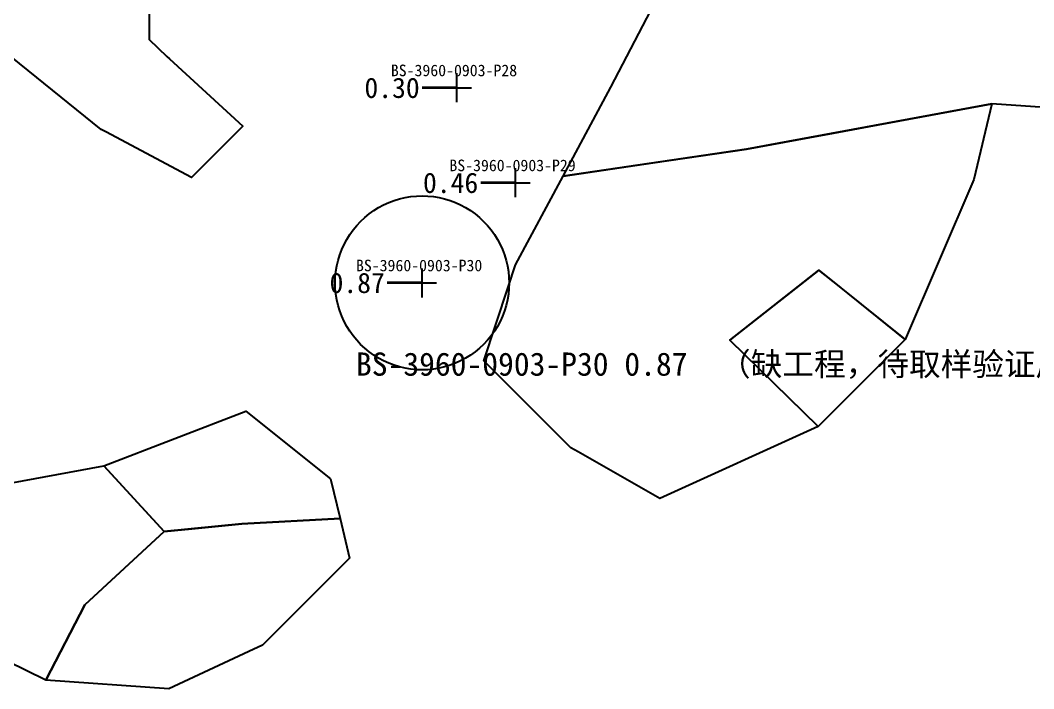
# Model space of a CAD drawing. Header units: metres. Extents: x 469944 to 470119, y 4349678 to 4349777.
# Drawn here: x 470014.1 to 470049.04, y 4349678.07 to 4349701.12 of the extents above; entities that cross this region are included whole.
import ezdxf

# ---------------------------------------------------------------- set-up
doc = ezdxf.new("R2010")
doc.units = ezdxf.units.M
for name, color, linetype in [('点', 7, 'Continuous'), ('综合图_历史矿块', 7, 'Continuous'), ('缺工程待取样', 7, 'Continuous'), ('钻孔', 7, 'Continuous')]:
    doc.layers.add(name, color=color, linetype=linetype)
doc.styles.add('CN_TTF', font='simsunb.ttf')

msp = doc.modelspace()

# ---------------------------------------------------------------- linework, layer by layer
at = {"layer": '点', "color": 138, "true_color": 0x004c4c}
for p, q in [((470029.159, 4349698.291), (470029.159, 4349699.291)), ((470028.659, 4349698.791), (470029.659, 4349698.791)), ((470031.178, 4349695.016), (470031.178, 4349696.016)), ((470030.678, 4349695.516), (470031.678, 4349695.516)), ((470027.957, 4349691.566), (470027.957, 4349692.566)), ((470027.457, 4349692.066), (470028.457, 4349692.066))]:
    msp.add_line(p, q, dxfattribs=at)
at = {"layer": '综合图_历史矿块', "color": 9}
for points in [[(470013.944, 4349714.598), (470015.301, 4349714.108), (470018.437, 4349712.976), (470020.502, 4349711.088), (470022.33, 4349710.226), (470024.82, 4349709.053), (470026.796, 4349707.065), (470024.85, 4349705.326), (470022.677, 4349704.558), (470022.198, 4349710.012), (470016.54, 4349707.737), (470018.18, 4349703.454), (470019.228, 4349702.881), (470018.543, 4349702.298), (470018.545, 4349700.452), (470019.158, 4349699.874), (470019.252, 4349699.785), (470021.777, 4349697.467), (470020.012, 4349695.701), (470017.051, 4349697.268), (470016.894, 4349697.352), (470015.216, 4349698.709), (470013.538, 4349700.066)], [(470050.423, 4349698.049), (470047.591, 4349698.243), (470045.798, 4349697.911), (470040.563, 4349696.941), (470039.145, 4349696.679), (470032.822, 4349695.749), (470034.464, 4349698.812), (470036.669, 4349703.056), (470037.598, 4349704.846), (470040.595, 4349706.764), (470042.614, 4349704.766), (470044.623, 4349704.07), (470047.533, 4349703.062), (470049.726, 4349703.709)]]:
    msp.add_lwpolyline(points, dxfattribs=at)
for points in [[(470046.98, 4349695.628), (470045.796, 4349692.872), (470044.612, 4349690.115), (470042.341, 4349691.943), (470041.636, 4349692.51), (470038.796, 4349690.272), (470038.562, 4349690.088), (470041.612, 4349687.115), (470036.153, 4349684.632), (470033.331, 4349686.237), (470033.088, 4349686.375), (470030.088, 4349689.375), (470030.927, 4349691.922), (470031.179, 4349692.686), (470032.822, 4349695.749), (470035.908, 4349696.203), (470039.145, 4349696.679), (470041.317, 4349697.081), (470041.949, 4349697.198), (470043.368, 4349697.461), (470047.591, 4349698.243), (470046.98, 4349695.628)], [(470044.612, 4349690.115), (470041.612, 4349687.115), (470038.562, 4349690.088), (470041.636, 4349692.51), (470044.612, 4349690.115)], [(470024.8, 4349685.308), (470025.127, 4349683.94), (470021.746, 4349683.762), (470019.065, 4349683.495), (470016.989, 4349685.757), (470019.437, 4349686.701), (470021.885, 4349687.646), (470024.8, 4349685.308)], [(470019.065, 4349683.495), (470016.934, 4349681.526), (470016.327, 4349680.966), (470014.983, 4349678.375), (470012.305, 4349679.674), (470011.983, 4349679.83), (470009.639, 4349679.506), (470009.102, 4349682.772), (470009.999, 4349685.489), (470011.967, 4349684.839), (470014.179, 4349685.243), (470016.989, 4349685.757), (470019.065, 4349683.495)], [(470025.453, 4349682.572), (470022.453, 4349679.572), (470021.988, 4349679.356), (470019.23, 4349678.074), (470014.983, 4349678.375), (470016.327, 4349680.966), (470019.065, 4349683.495), (470020.02, 4349683.59), (470021.746, 4349683.762), (470025.127, 4349683.94), (470025.453, 4349682.572)]]:
    msp.add_lwpolyline(points, close=True, dxfattribs=at)
at = {"layer": '缺工程待取样', "color": 6}
msp.add_lwpolyline([(470030.957, 4349692.066), (470030.951, 4349691.87), (470030.931, 4349691.674), (470030.899, 4349691.481), (470030.855, 4349691.29), (470030.798, 4349691.102), (470030.729, 4349690.918), (470030.648, 4349690.739), (470030.555, 4349690.566), (470030.451, 4349690.399), (470030.337, 4349690.24), (470030.213, 4349690.088), (470030.078, 4349689.945), (470029.935, 4349689.81), (470029.783, 4349689.686), (470029.624, 4349689.572), (470029.457, 4349689.468), (470029.284, 4349689.375), (470029.105, 4349689.294), (470028.921, 4349689.225), (470028.733, 4349689.168), (470028.542, 4349689.124), (470028.349, 4349689.092), (470028.153, 4349689.072), (470027.957, 4349689.066), (470027.761, 4349689.072), (470027.565, 4349689.092), (470027.372, 4349689.124), (470027.181, 4349689.168), (470026.993, 4349689.225), (470026.809, 4349689.294), (470026.63, 4349689.375), (470026.457, 4349689.468), (470026.29, 4349689.572), (470026.131, 4349689.686), (470025.979, 4349689.81), (470025.836, 4349689.945), (470025.701, 4349690.088), (470025.577, 4349690.24), (470025.463, 4349690.399), (470025.359, 4349690.566), (470025.266, 4349690.739), (470025.185, 4349690.918), (470025.116, 4349691.102), (470025.059, 4349691.29), (470025.015, 4349691.481), (470024.983, 4349691.674), (470024.963, 4349691.87), (470024.957, 4349692.066), (470024.963, 4349692.262), (470024.983, 4349692.458), (470025.015, 4349692.651), (470025.059, 4349692.842), (470025.116, 4349693.03), (470025.185, 4349693.214), (470025.266, 4349693.393), (470025.359, 4349693.566), (470025.463, 4349693.733), (470025.577, 4349693.892), (470025.701, 4349694.044), (470025.836, 4349694.187), (470025.979, 4349694.322), (470026.131, 4349694.446), (470026.29, 4349694.56), (470026.457, 4349694.664), (470026.63, 4349694.757), (470026.809, 4349694.838), (470026.993, 4349694.907), (470027.181, 4349694.964), (470027.372, 4349695.008), (470027.565, 4349695.04), (470027.761, 4349695.06), (470027.957, 4349695.066), (470028.153, 4349695.06), (470028.349, 4349695.04), (470028.542, 4349695.008), (470028.733, 4349694.964), (470028.921, 4349694.907), (470029.105, 4349694.838), (470029.284, 4349694.757), (470029.457, 4349694.664), (470029.624, 4349694.56), (470029.783, 4349694.446), (470029.935, 4349694.322), (470030.078, 4349694.187), (470030.213, 4349694.044), (470030.337, 4349693.892), (470030.451, 4349693.733), (470030.555, 4349693.566), (470030.648, 4349693.393), (470030.729, 4349693.214), (470030.798, 4349693.03), (470030.855, 4349692.842), (470030.899, 4349692.651), (470030.931, 4349692.458), (470030.951, 4349692.262), (470030.957, 4349692.066)], close=True, dxfattribs=at)
at = {"layer": '钻孔', "color": 8, "lineweight": 35}
for p, q in [((470029.159, 4349698.791), (470027.959, 4349698.791)), ((470031.178, 4349695.516), (470029.978, 4349695.516))]:
    msp.add_line(p, q, dxfattribs=at)
at = {"layer": '钻孔', "color": 4, "lineweight": 35}
msp.add_line((470027.957, 4349692.066), (470026.757, 4349692.066), dxfattribs=at)

# ---------------------------------------------------------------- texts
at = {"layer": '缺工程待取样', "color": 6, "style": 'CN_TTF'}
msp.add_text('BS-3960-0903-P30 0.87  （缺工程，待取样验证后再进行施工）', height=0.8, dxfattribs=at).set_placement((470025.677, 4349688.866))
at = {"layer": '钻孔', "color": 138, "true_color": 0x004c4c, "style": 'CN_TTF'}
for s, p in [('BS-3960-0903-P28', (470026.879, 4349699.191)), ('BS-3960-0903-P29', (470028.898, 4349695.916)), ('BS-3960-0903-P30', (470025.677, 4349692.466))]:
    msp.add_text(s, height=0.4, dxfattribs=at).set_placement(p)
at = {"layer": '钻孔', "color": 8, "style": 'CN_TTF'}
for s, p in [('0.30', (470025.969, 4349698.441)), ('0.46', (470027.988, 4349695.166))]:
    msp.add_text(s, height=0.7, dxfattribs=at).set_placement(p)
at = {"layer": '钻孔', "color": 4, "style": 'CN_TTF'}
msp.add_text('0.87', height=0.7, dxfattribs=at).set_placement((470024.767, 4349691.716))

doc.saveas('drawing.dxf')
